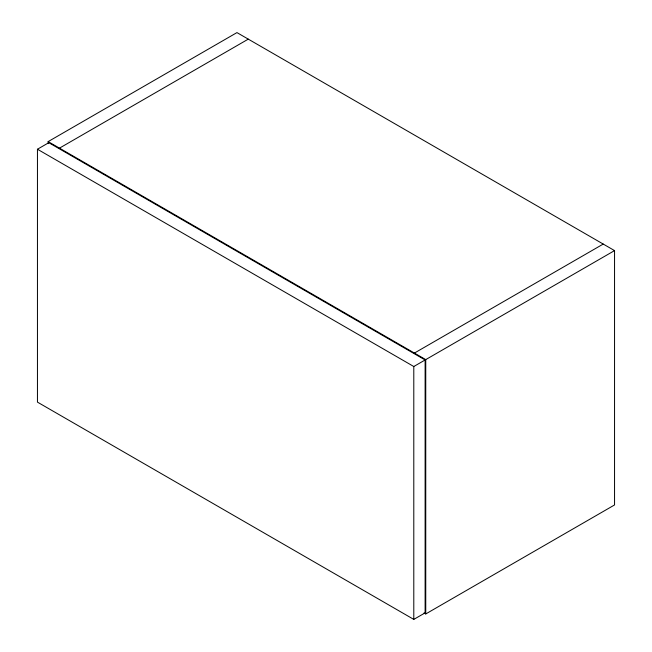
<?xml version="1.0" encoding="UTF-8"?>
<svg xmlns="http://www.w3.org/2000/svg" width="652" height="652" viewBox="0 0 652 652"><rect width="100%" height="100%" fill="white"/><g stroke="black" fill="none" stroke-linecap="round" stroke-linejoin="round"><path stroke-width="0.98" d="M48.15 143.636L48.15 141.606L236.953 32.6L614.551 250.604L614.551 504.95L425.748 613.948L424.004 612.945M37.449 149.235L48.778 142.69L425.12 359.969L425.12 612.864L413.792 619.4L37.449 402.121L37.449 149.235L413.792 366.514L425.12 359.969M59.479 148.143L248.273 39.136M414.419 353.066L603.222 244.068M48.15 141.606L425.748 359.611L614.551 250.604M425.748 359.611L425.748 613.948M413.792 366.514L413.792 619.4"/></g></svg>
